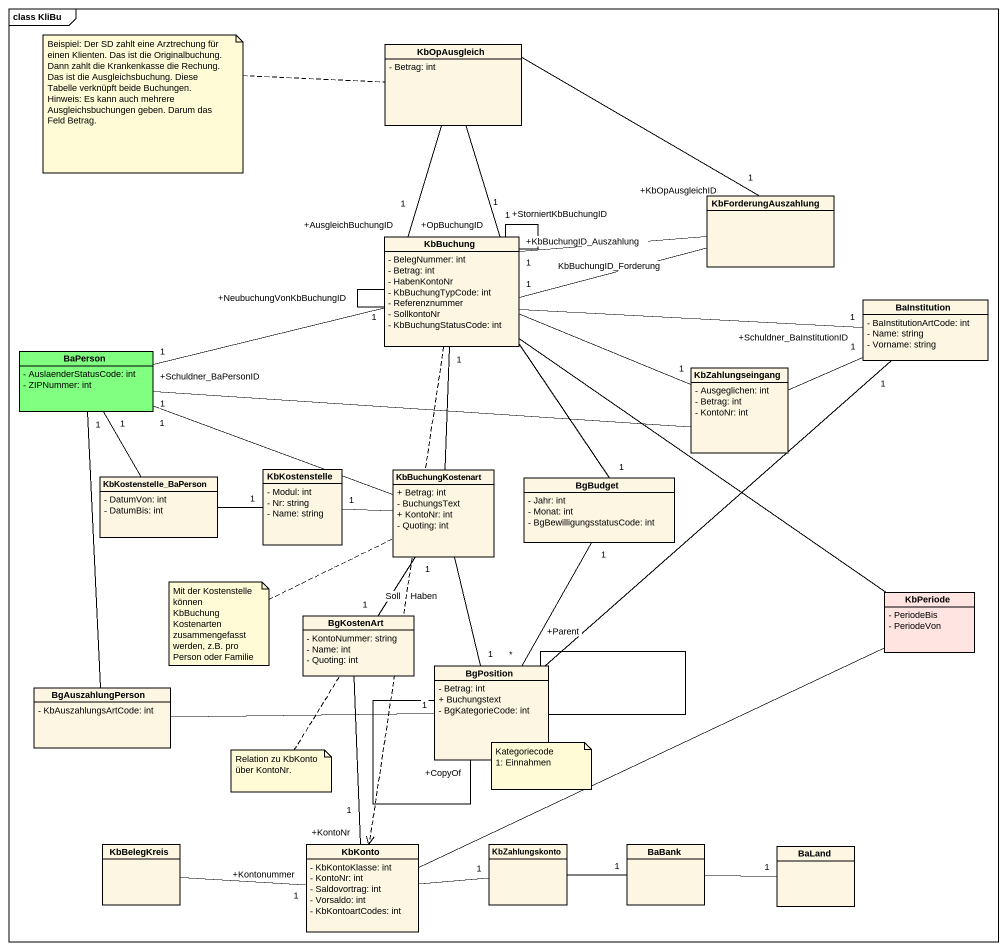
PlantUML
@startuml
mainframe class KliBu
hide circle
hide empty members
skinparam classAttributeIconSize 0
class KbOpAusgleich {
  - Betrag: int
}
class KbForderungAuszahlung
class KbBuchung {
  - BelegNummer: int
  - Betrag: int
  - HabenKontoNr
  - KbBuchungTypCode: int
  - Referenznummer
  - SollkontoNr
  - KbBuchungStatusCode: int
}
class BaInstitution {
  - BaInstitutionArtCode: int
  - Name: string
  - Vorname: string
}
class BaPerson #80FF80 {
  - AuslaenderStatusCode: int
  - ZIPNummer: int
}
class KbZahlungseingang {
  - Ausgeglichen: int
  - Betrag: int
  - KontoNr: int
}
class KbKostenstelle_BaPerson {
  - DatumVon: int
  - DatumBis: int
}
class KbKostenstelle {
  - Modul: int
  - Nr: string
  - Name: string
}
class KbBuchungKostenart {
  + Betrag: int
  - BuchungsText
  + KontoNr: int
  - Quoting: int
}
class BgBudget {
  - Jahr: int
  - Monat: int
  - BgBewilligungsstatusCode: int
}
class BgKostenArt {
  - KontoNummer: string
  - Name: int
  - Quoting: int
}
class KbPeriode #FFE4E1 {
  - PeriodeBis
  - PeriodeVon
}
class BgAuszahlungPerson {
  - KbAuszahlungsArtCode: int
}
class BgPosition {
  - Betrag: int
  + Buchungstext
  - BgKategorieCode: int
}
class KbBelegKreis
class KbKonto {
  - KbKontoKlasse: int
  - KontoNr: int
  - Saldovortrag: int
  - Vorsaldo: int
  - KbKontoartCodes: int
}
class KbZahlungskonto
class BaBank
class BaLand
KbOpAusgleich -right- "+KbOpAusgleichID\n1" KbForderungAuszahlung
KbOpAusgleich -- "+OpBuchungID\n1" KbBuchung
KbOpAusgleich -- "+AusgleichBuchungID\n1" KbBuchung
KbForderungAuszahlung -left- "1" KbBuchung : KbBuchungID_Forderung
KbForderungAuszahlung -left- "+KbBuchungID_Auszahlung\n1" KbBuchung
KbBuchung -- "+NeubuchungVonKbBuchungID\n1" KbBuchung
KbBuchung -- "+StorniertKbBuchungID\n1" KbBuchung
KbBuchung -right- "+Schuldner_BaInstitutionID\n1" BaInstitution
KbBuchung -left- "+Schuldner_BaPersonID\n1" BaPerson
KbBuchung -- "1" BgBudget
KbBuchung ..> KbKonto : Haben
KbBuchung ..> KbKonto : Soll
KbZahlungseingang "1" -left- KbBuchung
KbZahlungseingang -right- "1" BaInstitution
KbZahlungseingang -left- "1" BaPerson
KbKostenstelle_BaPerson -up- "1" BaPerson
KbKostenstelle_BaPerson -right- "1" KbKostenstelle
KbBuchungKostenart -up- "1" KbBuchung
KbBuchungKostenart -left- "1" BaPerson
KbBuchungKostenart -left- "1" KbKostenstelle
KbBuchungKostenart -- "1" BgPosition
BgKostenArt "1" -up- "1" KbBuchungKostenart
KbPeriode -up- KbBuchung
KbPeriode -left- KbKonto
BgAuszahlungPerson -up- "1" BaPerson
BgPosition -up- "1" BaInstitution
BgPosition "*" -up- "1" BgBudget
BgPosition "1" -left- BgAuszahlungPerson
BgPosition -- "+Parent" BgPosition
BgPosition -- "+CopyOf" BgPosition
KbBelegKreis -right- "+Kontonummer\n1" KbKonto
KbKonto "+KontoNr\n1" -up- BgKostenArt
KbKonto -right- "1" KbZahlungskonto
KbZahlungskonto -right- "1" BaBank
BaBank -right- "1" BaLand
note left of KbOpAusgleich
  Beispiel: Der SD zahlt eine Arztrechung für einen Klienten. Das ist die Originalbuchung.
  Dann zahlt die Krankenkasse die Rechung. Das ist die Ausgleichsbuchung. Diese Tabelle verknüpft beide Buchungen.
  Hinweis: Es kann auch mehrere Ausgleichsbuchungen geben. Darum das Feld Betrag.
end note
note left of KbBuchungKostenart : Mit der Kostenstelle können KbBuchungKostenarten zusammengefasst werden, z.B. pro Person oder Familie
note bottom of BgKostenArt : Relation zu KbKonto über KontoNr.
note as N4
  Kategoriecode
  1: Einnahmen
end note
@enduml
